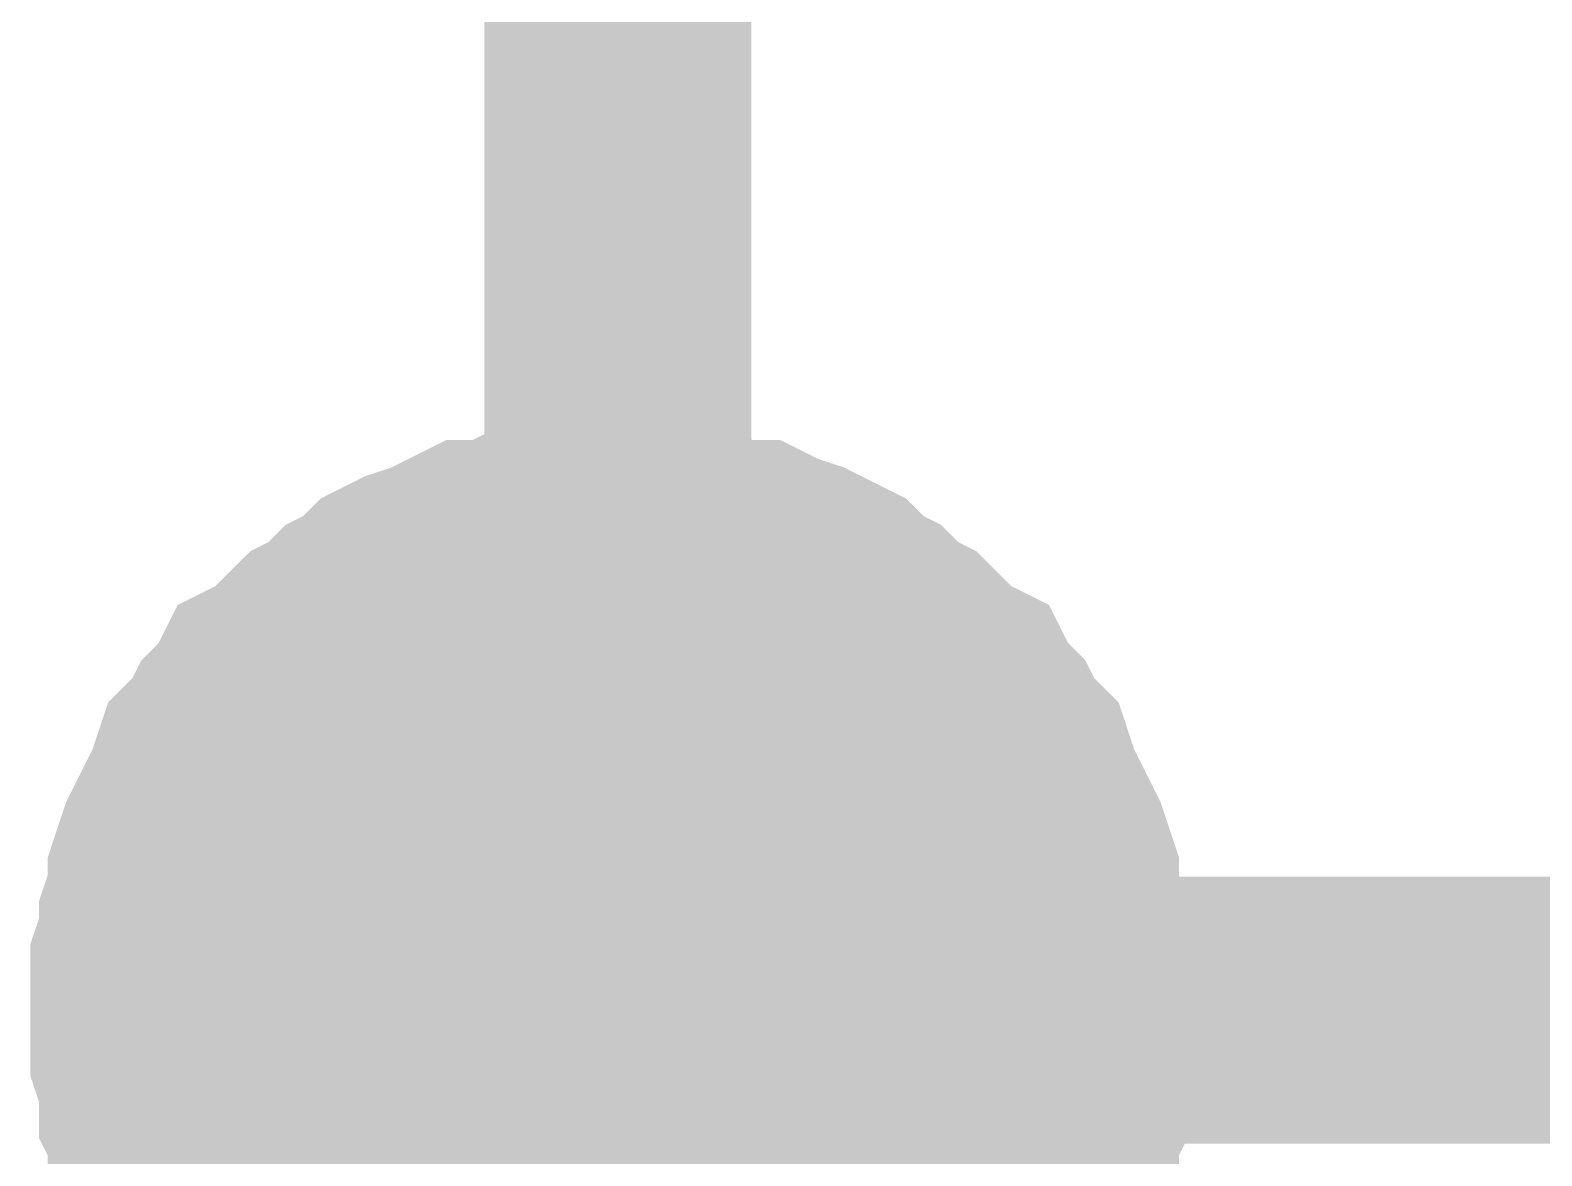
# Model space of a CAD drawing. Header units: inches. Extents: x 0 to 16.9, y 0 to 11.7.
# Drawn here: x 6.0772 to 6.144, y 9.3274 to 9.3771 of the extents above; entities that cross this region are included whole.
import ezdxf

# ---------------------------------------------------------------- set-up
doc = ezdxf.new("R2010")
doc.units = ezdxf.units.IN
doc.header["$MEASUREMENT"] = 0
doc.layers.add('Sheet', color=255, linetype='Continuous')

msp = doc.modelspace()

# ---------------------------------------------------------------- linework, layer by layer
at = {"layer": 'Sheet'}
for points in [[(6.103189, 9.527502, 0.0118, 0.0118, 0), (6.103189, 9.333803, 0.0118, 0.0118, 0)], [(7.047542, 9.527502, 0.0118, 0.0118, 0), (7.047542, 9.333803, 0.0118, 0.0118, 0), (6.614713, 9.333803, 0.0118, 0.0118, 0), (6.103189, 9.333803, 0.0118, 0.0118, 0), (6.103189, 8.976117, 0.0118, 0.0118, 0)], [(6.083129, 9.333803, 0.0118, 0.0118, 0), (6.083129, 9.334961, 0.0118, 0.0118, 0), (6.083129, 9.335733, 0.0118, 0.0118, 0), (6.083515, 9.33689, 0.0118, 0.0118, 0), (6.083515, 9.337662, 0.0118, 0.0118, 0), (6.083901, 9.338819, 0.0118, 0.0118, 0), (6.083901, 9.339591, 0.0118, 0.0118, 0), (6.084286, 9.340749, 0.0118, 0.0118, 0), (6.084672, 9.34152, 0.0118, 0.0118, 0), (6.085058, 9.342292, 0.0118, 0.0118, 0), (6.085444, 9.343064, 0.0118, 0.0118, 0), (6.085829, 9.344221, 0.0118, 0.0118, 0), (6.086601, 9.344993, 0.0118, 0.0118, 0), (6.086987, 9.345765, 0.0118, 0.0118, 0), (6.087758, 9.346536, 0.0118, 0.0118, 0), (6.088144, 9.347308, 0.0118, 0.0118, 0), (6.088916, 9.347694, 0.0118, 0.0118, 0), (6.089687, 9.348466, 0.0118, 0.0118, 0), (6.090459, 9.349237, 0.0118, 0.0118, 0), (6.09123, 9.349623, 0.0118, 0.0118, 0), (6.092002, 9.350395, 0.0118, 0.0118, 0), (6.092773, 9.350781, 0.0118, 0.0118, 0), (6.093545, 9.351553, 0.0118, 0.0118, 0), (6.094316, 9.351938, 0.0118, 0.0118, 0), (6.095474, 9.352324, 0.0118, 0.0118, 0), (6.096245, 9.35271, 0.0118, 0.0118, 0), (6.097017, 9.353096, 0.0118, 0.0118, 0), (6.098174, 9.353096, 0.0118, 0.0118, 0), (6.098945, 9.353482, 0.0118, 0.0118, 0), (6.100103, 9.353482, 0.0118, 0.0118, 0), (6.10126, 9.353868, 0.0118, 0.0118, 0), (6.102032, 9.353868, 0.0118, 0.0118, 0), (6.103189, 9.353868, 0.0118, 0.0118, 0)], [(6.083129, 9.333803, 0.0118, 0.0118, 0), (6.083129, 9.334961, 0.0118, 0.0118, 0), (6.083129, 9.335733, 0.0118, 0.0118, 0), (6.083515, 9.33689, 0.0118, 0.0118, 0), (6.083515, 9.337662, 0.0118, 0.0118, 0), (6.083901, 9.338819, 0.0118, 0.0118, 0), (6.083901, 9.339591, 0.0118, 0.0118, 0), (6.084286, 9.340749, 0.0118, 0.0118, 0), (6.084672, 9.34152, 0.0118, 0.0118, 0), (6.085058, 9.342292, 0.0118, 0.0118, 0), (6.085444, 9.343064, 0.0118, 0.0118, 0), (6.085829, 9.344221, 0.0118, 0.0118, 0), (6.086601, 9.344993, 0.0118, 0.0118, 0), (6.086987, 9.345765, 0.0118, 0.0118, 0), (6.087758, 9.346536, 0.0118, 0.0118, 0), (6.088144, 9.347308, 0.0118, 0.0118, 0), (6.088916, 9.347694, 0.0118, 0.0118, 0), (6.089687, 9.348466, 0.0118, 0.0118, 0), (6.090459, 9.349237, 0.0118, 0.0118, 0), (6.09123, 9.349623, 0.0118, 0.0118, 0), (6.092002, 9.350395, 0.0118, 0.0118, 0), (6.092773, 9.350781, 0.0118, 0.0118, 0), (6.093545, 9.351553, 0.0118, 0.0118, 0), (6.094316, 9.351938, 0.0118, 0.0118, 0), (6.095474, 9.352324, 0.0118, 0.0118, 0), (6.096245, 9.35271, 0.0118, 0.0118, 0), (6.097017, 9.353096, 0.0118, 0.0118, 0), (6.098174, 9.353096, 0.0118, 0.0118, 0), (6.098945, 9.353482, 0.0118, 0.0118, 0), (6.100103, 9.353482, 0.0118, 0.0118, 0), (6.10126, 9.353868, 0.0118, 0.0118, 0), (6.102032, 9.353868, 0.0118, 0.0118, 0), (6.103189, 9.353868, 0.0118, 0.0118, 0)], [(6.083129, 9.333803, 0.0118, 0.0118, 0), (6.083129, 9.334961, 0.0118, 0.0118, 0), (6.083129, 9.335733, 0.0118, 0.0118, 0), (6.083515, 9.33689, 0.0118, 0.0118, 0), (6.083515, 9.337662, 0.0118, 0.0118, 0), (6.083901, 9.338819, 0.0118, 0.0118, 0), (6.083901, 9.339591, 0.0118, 0.0118, 0), (6.084286, 9.340749, 0.0118, 0.0118, 0), (6.084672, 9.34152, 0.0118, 0.0118, 0), (6.085058, 9.342292, 0.0118, 0.0118, 0), (6.085444, 9.343064, 0.0118, 0.0118, 0), (6.085829, 9.344221, 0.0118, 0.0118, 0), (6.086601, 9.344993, 0.0118, 0.0118, 0), (6.086987, 9.345765, 0.0118, 0.0118, 0), (6.087758, 9.346536, 0.0118, 0.0118, 0), (6.088144, 9.347308, 0.0118, 0.0118, 0), (6.088916, 9.347694, 0.0118, 0.0118, 0), (6.089687, 9.348466, 0.0118, 0.0118, 0), (6.090459, 9.349237, 0.0118, 0.0118, 0), (6.09123, 9.349623, 0.0118, 0.0118, 0), (6.092002, 9.350395, 0.0118, 0.0118, 0), (6.092773, 9.350781, 0.0118, 0.0118, 0), (6.093545, 9.351553, 0.0118, 0.0118, 0), (6.094316, 9.351938, 0.0118, 0.0118, 0), (6.095474, 9.352324, 0.0118, 0.0118, 0), (6.096245, 9.35271, 0.0118, 0.0118, 0), (6.097017, 9.353096, 0.0118, 0.0118, 0), (6.098174, 9.353096, 0.0118, 0.0118, 0), (6.098945, 9.353482, 0.0118, 0.0118, 0), (6.100103, 9.353482, 0.0118, 0.0118, 0), (6.10126, 9.353868, 0.0118, 0.0118, 0), (6.102032, 9.353868, 0.0118, 0.0118, 0), (6.103189, 9.353868, 0.0118, 0.0118, 0)], [(6.083129, 9.333803, 0.0118, 0.0118, 0), (6.083129, 9.334961, 0.0118, 0.0118, 0), (6.083129, 9.335733, 0.0118, 0.0118, 0), (6.083515, 9.33689, 0.0118, 0.0118, 0), (6.083515, 9.337662, 0.0118, 0.0118, 0), (6.083901, 9.338819, 0.0118, 0.0118, 0), (6.083901, 9.339591, 0.0118, 0.0118, 0), (6.084286, 9.340749, 0.0118, 0.0118, 0), (6.084672, 9.34152, 0.0118, 0.0118, 0), (6.085058, 9.342292, 0.0118, 0.0118, 0), (6.085444, 9.343064, 0.0118, 0.0118, 0), (6.085829, 9.344221, 0.0118, 0.0118, 0), (6.086601, 9.344993, 0.0118, 0.0118, 0), (6.086987, 9.345765, 0.0118, 0.0118, 0), (6.087758, 9.346536, 0.0118, 0.0118, 0), (6.088144, 9.347308, 0.0118, 0.0118, 0), (6.088916, 9.347694, 0.0118, 0.0118, 0), (6.089687, 9.348466, 0.0118, 0.0118, 0), (6.090459, 9.349237, 0.0118, 0.0118, 0), (6.09123, 9.349623, 0.0118, 0.0118, 0), (6.092002, 9.350395, 0.0118, 0.0118, 0), (6.092773, 9.350781, 0.0118, 0.0118, 0), (6.093545, 9.351553, 0.0118, 0.0118, 0), (6.094316, 9.351938, 0.0118, 0.0118, 0), (6.095474, 9.352324, 0.0118, 0.0118, 0), (6.096245, 9.35271, 0.0118, 0.0118, 0), (6.097017, 9.353096, 0.0118, 0.0118, 0), (6.098174, 9.353096, 0.0118, 0.0118, 0), (6.098945, 9.353482, 0.0118, 0.0118, 0), (6.100103, 9.353482, 0.0118, 0.0118, 0), (6.10126, 9.353868, 0.0118, 0.0118, 0), (6.102032, 9.353868, 0.0118, 0.0118, 0), (6.103189, 9.353868, 0.0118, 0.0118, 0)], [(6.103189, 9.353868, 0.0118, 0.0118, 0), (6.103189, 9.353868, 0.0118, 0.0118, 0)], [(6.103189, 9.353868, 0.0118, 0.0118, 0), (6.104346, 9.353868, 0.0118, 0.0118, 0), (6.105118, 9.353868, 0.0118, 0.0118, 0), (6.106275, 9.353482, 0.0118, 0.0118, 0), (6.107047, 9.353482, 0.0118, 0.0118, 0), (6.108204, 9.353096, 0.0118, 0.0118, 0), (6.108975, 9.353096, 0.0118, 0.0118, 0), (6.109747, 9.35271, 0.0118, 0.0118, 0), (6.110904, 9.352324, 0.0118, 0.0118, 0), (6.111676, 9.351938, 0.0118, 0.0118, 0), (6.112447, 9.351553, 0.0118, 0.0118, 0), (6.113219, 9.350781, 0.0118, 0.0118, 0), (6.11399, 9.350395, 0.0118, 0.0118, 0), (6.114762, 9.349623, 0.0118, 0.0118, 0), (6.115533, 9.349237, 0.0118, 0.0118, 0), (6.116305, 9.348466, 0.0118, 0.0118, 0), (6.117076, 9.347694, 0.0118, 0.0118, 0), (6.117848, 9.347308, 0.0118, 0.0118, 0), (6.118234, 9.346536, 0.0118, 0.0118, 0), (6.119005, 9.345765, 0.0118, 0.0118, 0), (6.119391, 9.344993, 0.0118, 0.0118, 0), (6.120163, 9.344221, 0.0118, 0.0118, 0), (6.120548, 9.343064, 0.0118, 0.0118, 0), (6.120934, 9.342292, 0.0118, 0.0118, 0), (6.12132, 9.34152, 0.0118, 0.0118, 0), (6.121706, 9.340749, 0.0118, 0.0118, 0), (6.122091, 9.339591, 0.0118, 0.0118, 0), (6.122091, 9.338819, 0.0118, 0.0118, 0), (6.122477, 9.337662, 0.0118, 0.0118, 0), (6.122477, 9.33689, 0.0118, 0.0118, 0), (6.122863, 9.335733, 0.0118, 0.0118, 0), (6.122863, 9.334961, 0.0118, 0.0118, 0), (6.122863, 9.333803, 0.0118, 0.0118, 0)], [(6.103189, 9.353868, 0.0118, 0.0118, 0), (6.103189, 9.353868, 0.0118, 0.0118, 0)], [(6.103189, 9.353868, 0.0118, 0.0118, 0), (6.104346, 9.353868, 0.0118, 0.0118, 0), (6.105118, 9.353868, 0.0118, 0.0118, 0), (6.106275, 9.353482, 0.0118, 0.0118, 0), (6.107047, 9.353482, 0.0118, 0.0118, 0), (6.108204, 9.353096, 0.0118, 0.0118, 0), (6.108975, 9.353096, 0.0118, 0.0118, 0), (6.109747, 9.35271, 0.0118, 0.0118, 0), (6.110904, 9.352324, 0.0118, 0.0118, 0), (6.111676, 9.351938, 0.0118, 0.0118, 0), (6.112447, 9.351553, 0.0118, 0.0118, 0), (6.113219, 9.350781, 0.0118, 0.0118, 0), (6.11399, 9.350395, 0.0118, 0.0118, 0), (6.114762, 9.349623, 0.0118, 0.0118, 0), (6.115533, 9.349237, 0.0118, 0.0118, 0), (6.116305, 9.348466, 0.0118, 0.0118, 0), (6.117076, 9.347694, 0.0118, 0.0118, 0), (6.117848, 9.347308, 0.0118, 0.0118, 0), (6.118234, 9.346536, 0.0118, 0.0118, 0), (6.119005, 9.345765, 0.0118, 0.0118, 0), (6.119391, 9.344993, 0.0118, 0.0118, 0), (6.120163, 9.344221, 0.0118, 0.0118, 0), (6.120548, 9.343064, 0.0118, 0.0118, 0), (6.120934, 9.342292, 0.0118, 0.0118, 0), (6.12132, 9.34152, 0.0118, 0.0118, 0), (6.121706, 9.340749, 0.0118, 0.0118, 0), (6.122091, 9.339591, 0.0118, 0.0118, 0), (6.122091, 9.338819, 0.0118, 0.0118, 0), (6.122477, 9.337662, 0.0118, 0.0118, 0), (6.122477, 9.33689, 0.0118, 0.0118, 0), (6.122863, 9.335733, 0.0118, 0.0118, 0), (6.122863, 9.334961, 0.0118, 0.0118, 0), (6.122863, 9.333803, 0.0118, 0.0118, 0)], [(6.103189, 9.353868, 0.0118, 0.0118, 0), (6.103189, 9.353868, 0.0118, 0.0118, 0)], [(6.103189, 9.353868, 0.0118, 0.0118, 0), (6.104346, 9.353868, 0.0118, 0.0118, 0), (6.105118, 9.353868, 0.0118, 0.0118, 0), (6.106275, 9.353482, 0.0118, 0.0118, 0), (6.107047, 9.353482, 0.0118, 0.0118, 0), (6.108204, 9.353096, 0.0118, 0.0118, 0), (6.108975, 9.353096, 0.0118, 0.0118, 0), (6.109747, 9.35271, 0.0118, 0.0118, 0), (6.110904, 9.352324, 0.0118, 0.0118, 0), (6.111676, 9.351938, 0.0118, 0.0118, 0), (6.112447, 9.351553, 0.0118, 0.0118, 0), (6.113219, 9.350781, 0.0118, 0.0118, 0), (6.11399, 9.350395, 0.0118, 0.0118, 0), (6.114762, 9.349623, 0.0118, 0.0118, 0), (6.115533, 9.349237, 0.0118, 0.0118, 0), (6.116305, 9.348466, 0.0118, 0.0118, 0), (6.117076, 9.347694, 0.0118, 0.0118, 0), (6.117848, 9.347308, 0.0118, 0.0118, 0), (6.118234, 9.346536, 0.0118, 0.0118, 0), (6.119005, 9.345765, 0.0118, 0.0118, 0), (6.119391, 9.344993, 0.0118, 0.0118, 0), (6.120163, 9.344221, 0.0118, 0.0118, 0), (6.120548, 9.343064, 0.0118, 0.0118, 0), (6.120934, 9.342292, 0.0118, 0.0118, 0), (6.12132, 9.34152, 0.0118, 0.0118, 0), (6.121706, 9.340749, 0.0118, 0.0118, 0), (6.122091, 9.339591, 0.0118, 0.0118, 0), (6.122091, 9.338819, 0.0118, 0.0118, 0), (6.122477, 9.337662, 0.0118, 0.0118, 0), (6.122477, 9.33689, 0.0118, 0.0118, 0), (6.122863, 9.335733, 0.0118, 0.0118, 0), (6.122863, 9.334961, 0.0118, 0.0118, 0), (6.122863, 9.333803, 0.0118, 0.0118, 0)], [(6.103189, 9.353868, 0.0118, 0.0118, 0), (6.103189, 9.353868, 0.0118, 0.0118, 0)], [(6.103189, 9.353868, 0.0118, 0.0118, 0), (6.104346, 9.353868, 0.0118, 0.0118, 0), (6.105118, 9.353868, 0.0118, 0.0118, 0), (6.106275, 9.353482, 0.0118, 0.0118, 0), (6.107047, 9.353482, 0.0118, 0.0118, 0), (6.108204, 9.353096, 0.0118, 0.0118, 0), (6.108975, 9.353096, 0.0118, 0.0118, 0), (6.109747, 9.35271, 0.0118, 0.0118, 0), (6.110904, 9.352324, 0.0118, 0.0118, 0), (6.111676, 9.351938, 0.0118, 0.0118, 0), (6.112447, 9.351553, 0.0118, 0.0118, 0), (6.113219, 9.350781, 0.0118, 0.0118, 0), (6.11399, 9.350395, 0.0118, 0.0118, 0), (6.114762, 9.349623, 0.0118, 0.0118, 0), (6.115533, 9.349237, 0.0118, 0.0118, 0), (6.116305, 9.348466, 0.0118, 0.0118, 0), (6.117076, 9.347694, 0.0118, 0.0118, 0), (6.117848, 9.347308, 0.0118, 0.0118, 0), (6.118234, 9.346536, 0.0118, 0.0118, 0), (6.119005, 9.345765, 0.0118, 0.0118, 0), (6.119391, 9.344993, 0.0118, 0.0118, 0), (6.120163, 9.344221, 0.0118, 0.0118, 0), (6.120548, 9.343064, 0.0118, 0.0118, 0), (6.120934, 9.342292, 0.0118, 0.0118, 0), (6.12132, 9.34152, 0.0118, 0.0118, 0), (6.121706, 9.340749, 0.0118, 0.0118, 0), (6.122091, 9.339591, 0.0118, 0.0118, 0), (6.122091, 9.338819, 0.0118, 0.0118, 0), (6.122477, 9.337662, 0.0118, 0.0118, 0), (6.122477, 9.33689, 0.0118, 0.0118, 0), (6.122863, 9.335733, 0.0118, 0.0118, 0), (6.122863, 9.334961, 0.0118, 0.0118, 0), (6.122863, 9.333803, 0.0118, 0.0118, 0)], [(6.083129, 9.333803, 0.0039, 0.0039, 0), (6.083129, 9.334961, 0.0039, 0.0039, 0), (6.083129, 9.335733, 0.0039, 0.0039, 0), (6.083515, 9.33689, 0.0039, 0.0039, 0), (6.083515, 9.337662, 0.0039, 0.0039, 0), (6.083901, 9.338819, 0.0039, 0.0039, 0), (6.083901, 9.339591, 0.0039, 0.0039, 0), (6.084286, 9.340749, 0.0039, 0.0039, 0), (6.084672, 9.34152, 0.0039, 0.0039, 0), (6.085058, 9.342292, 0.0039, 0.0039, 0), (6.085444, 9.343064, 0.0039, 0.0039, 0), (6.085829, 9.344221, 0.0039, 0.0039, 0), (6.086601, 9.344993, 0.0039, 0.0039, 0), (6.086987, 9.345765, 0.0039, 0.0039, 0), (6.087758, 9.346536, 0.0039, 0.0039, 0), (6.088144, 9.347308, 0.0039, 0.0039, 0), (6.088916, 9.347694, 0.0039, 0.0039, 0), (6.089687, 9.348466, 0.0039, 0.0039, 0), (6.090459, 9.349237, 0.0039, 0.0039, 0), (6.09123, 9.349623, 0.0039, 0.0039, 0), (6.092002, 9.350395, 0.0039, 0.0039, 0), (6.092773, 9.350781, 0.0039, 0.0039, 0), (6.093545, 9.351553, 0.0039, 0.0039, 0), (6.094316, 9.351938, 0.0039, 0.0039, 0), (6.095474, 9.352324, 0.0039, 0.0039, 0), (6.096245, 9.35271, 0.0039, 0.0039, 0), (6.097017, 9.353096, 0.0039, 0.0039, 0), (6.098174, 9.353096, 0.0039, 0.0039, 0), (6.098945, 9.353482, 0.0039, 0.0039, 0), (6.100103, 9.353482, 0.0039, 0.0039, 0), (6.10126, 9.353868, 0.0039, 0.0039, 0), (6.102032, 9.353868, 0.0039, 0.0039, 0), (6.103189, 9.353868, 0.0039, 0.0039, 0)], [(6.083129, 9.333803, 0.0039, 0.0039, 0), (6.083129, 9.334961, 0.0039, 0.0039, 0), (6.083129, 9.335733, 0.0039, 0.0039, 0), (6.083515, 9.33689, 0.0039, 0.0039, 0), (6.083515, 9.337662, 0.0039, 0.0039, 0), (6.083901, 9.338819, 0.0039, 0.0039, 0), (6.083901, 9.339591, 0.0039, 0.0039, 0), (6.084286, 9.340749, 0.0039, 0.0039, 0), (6.084672, 9.34152, 0.0039, 0.0039, 0), (6.085058, 9.342292, 0.0039, 0.0039, 0), (6.085444, 9.343064, 0.0039, 0.0039, 0), (6.085829, 9.344221, 0.0039, 0.0039, 0), (6.086601, 9.344993, 0.0039, 0.0039, 0), (6.086987, 9.345765, 0.0039, 0.0039, 0), (6.087758, 9.346536, 0.0039, 0.0039, 0), (6.088144, 9.347308, 0.0039, 0.0039, 0), (6.088916, 9.347694, 0.0039, 0.0039, 0), (6.089687, 9.348466, 0.0039, 0.0039, 0), (6.090459, 9.349237, 0.0039, 0.0039, 0), (6.09123, 9.349623, 0.0039, 0.0039, 0), (6.092002, 9.350395, 0.0039, 0.0039, 0), (6.092773, 9.350781, 0.0039, 0.0039, 0), (6.093545, 9.351553, 0.0039, 0.0039, 0), (6.094316, 9.351938, 0.0039, 0.0039, 0), (6.095474, 9.352324, 0.0039, 0.0039, 0), (6.096245, 9.35271, 0.0039, 0.0039, 0), (6.097017, 9.353096, 0.0039, 0.0039, 0), (6.098174, 9.353096, 0.0039, 0.0039, 0), (6.098945, 9.353482, 0.0039, 0.0039, 0), (6.100103, 9.353482, 0.0039, 0.0039, 0), (6.10126, 9.353868, 0.0039, 0.0039, 0), (6.102032, 9.353868, 0.0039, 0.0039, 0), (6.103189, 9.353868, 0.0039, 0.0039, 0)], [(6.083129, 9.333803, 0.0039, 0.0039, 0), (6.083129, 9.334961, 0.0039, 0.0039, 0), (6.083129, 9.335733, 0.0039, 0.0039, 0), (6.083515, 9.33689, 0.0039, 0.0039, 0), (6.083515, 9.337662, 0.0039, 0.0039, 0), (6.083901, 9.338819, 0.0039, 0.0039, 0), (6.083901, 9.339591, 0.0039, 0.0039, 0), (6.084286, 9.340749, 0.0039, 0.0039, 0), (6.084672, 9.34152, 0.0039, 0.0039, 0), (6.085058, 9.342292, 0.0039, 0.0039, 0), (6.085444, 9.343064, 0.0039, 0.0039, 0), (6.085829, 9.344221, 0.0039, 0.0039, 0), (6.086601, 9.344993, 0.0039, 0.0039, 0), (6.086987, 9.345765, 0.0039, 0.0039, 0), (6.087758, 9.346536, 0.0039, 0.0039, 0), (6.088144, 9.347308, 0.0039, 0.0039, 0), (6.088916, 9.347694, 0.0039, 0.0039, 0), (6.089687, 9.348466, 0.0039, 0.0039, 0), (6.090459, 9.349237, 0.0039, 0.0039, 0), (6.09123, 9.349623, 0.0039, 0.0039, 0), (6.092002, 9.350395, 0.0039, 0.0039, 0), (6.092773, 9.350781, 0.0039, 0.0039, 0), (6.093545, 9.351553, 0.0039, 0.0039, 0), (6.094316, 9.351938, 0.0039, 0.0039, 0), (6.095474, 9.352324, 0.0039, 0.0039, 0), (6.096245, 9.35271, 0.0039, 0.0039, 0), (6.097017, 9.353096, 0.0039, 0.0039, 0), (6.098174, 9.353096, 0.0039, 0.0039, 0), (6.098945, 9.353482, 0.0039, 0.0039, 0), (6.100103, 9.353482, 0.0039, 0.0039, 0), (6.10126, 9.353868, 0.0039, 0.0039, 0), (6.102032, 9.353868, 0.0039, 0.0039, 0), (6.103189, 9.353868, 0.0039, 0.0039, 0)], [(6.083129, 9.333803, 0.0039, 0.0039, 0), (6.083129, 9.334961, 0.0039, 0.0039, 0), (6.083129, 9.335733, 0.0039, 0.0039, 0), (6.083515, 9.33689, 0.0039, 0.0039, 0), (6.083515, 9.337662, 0.0039, 0.0039, 0), (6.083901, 9.338819, 0.0039, 0.0039, 0), (6.083901, 9.339591, 0.0039, 0.0039, 0), (6.084286, 9.340749, 0.0039, 0.0039, 0), (6.084672, 9.34152, 0.0039, 0.0039, 0), (6.085058, 9.342292, 0.0039, 0.0039, 0), (6.085444, 9.343064, 0.0039, 0.0039, 0), (6.085829, 9.344221, 0.0039, 0.0039, 0), (6.086601, 9.344993, 0.0039, 0.0039, 0), (6.086987, 9.345765, 0.0039, 0.0039, 0), (6.087758, 9.346536, 0.0039, 0.0039, 0), (6.088144, 9.347308, 0.0039, 0.0039, 0), (6.088916, 9.347694, 0.0039, 0.0039, 0), (6.089687, 9.348466, 0.0039, 0.0039, 0), (6.090459, 9.349237, 0.0039, 0.0039, 0), (6.09123, 9.349623, 0.0039, 0.0039, 0), (6.092002, 9.350395, 0.0039, 0.0039, 0), (6.092773, 9.350781, 0.0039, 0.0039, 0), (6.093545, 9.351553, 0.0039, 0.0039, 0), (6.094316, 9.351938, 0.0039, 0.0039, 0), (6.095474, 9.352324, 0.0039, 0.0039, 0), (6.096245, 9.35271, 0.0039, 0.0039, 0), (6.097017, 9.353096, 0.0039, 0.0039, 0), (6.098174, 9.353096, 0.0039, 0.0039, 0), (6.098945, 9.353482, 0.0039, 0.0039, 0), (6.100103, 9.353482, 0.0039, 0.0039, 0), (6.10126, 9.353868, 0.0039, 0.0039, 0), (6.102032, 9.353868, 0.0039, 0.0039, 0), (6.103189, 9.353868, 0.0039, 0.0039, 0)], [(6.103189, 9.353868, 0.0039, 0.0039, 0), (6.103189, 9.353868, 0.0039, 0.0039, 0)], [(6.103189, 9.353868, 0.0039, 0.0039, 0), (6.104346, 9.353868, 0.0039, 0.0039, 0), (6.105118, 9.353868, 0.0039, 0.0039, 0), (6.106275, 9.353482, 0.0039, 0.0039, 0), (6.107047, 9.353482, 0.0039, 0.0039, 0), (6.108204, 9.353096, 0.0039, 0.0039, 0), (6.108975, 9.353096, 0.0039, 0.0039, 0), (6.109747, 9.35271, 0.0039, 0.0039, 0), (6.110904, 9.352324, 0.0039, 0.0039, 0), (6.111676, 9.351938, 0.0039, 0.0039, 0), (6.112447, 9.351553, 0.0039, 0.0039, 0), (6.113219, 9.350781, 0.0039, 0.0039, 0), (6.11399, 9.350395, 0.0039, 0.0039, 0), (6.114762, 9.349623, 0.0039, 0.0039, 0), (6.115533, 9.349237, 0.0039, 0.0039, 0), (6.116305, 9.348466, 0.0039, 0.0039, 0), (6.117076, 9.347694, 0.0039, 0.0039, 0), (6.117848, 9.347308, 0.0039, 0.0039, 0), (6.118234, 9.346536, 0.0039, 0.0039, 0), (6.119005, 9.345765, 0.0039, 0.0039, 0), (6.119391, 9.344993, 0.0039, 0.0039, 0), (6.120163, 9.344221, 0.0039, 0.0039, 0), (6.120548, 9.343064, 0.0039, 0.0039, 0), (6.120934, 9.342292, 0.0039, 0.0039, 0), (6.12132, 9.34152, 0.0039, 0.0039, 0), (6.121706, 9.340749, 0.0039, 0.0039, 0), (6.122091, 9.339591, 0.0039, 0.0039, 0), (6.122091, 9.338819, 0.0039, 0.0039, 0), (6.122477, 9.337662, 0.0039, 0.0039, 0), (6.122477, 9.33689, 0.0039, 0.0039, 0), (6.122863, 9.335733, 0.0039, 0.0039, 0), (6.122863, 9.334961, 0.0039, 0.0039, 0), (6.122863, 9.333803, 0.0039, 0.0039, 0)], [(6.103189, 9.353868, 0.0039, 0.0039, 0), (6.103189, 9.353868, 0.0039, 0.0039, 0)], [(6.103189, 9.353868, 0.0039, 0.0039, 0), (6.104346, 9.353868, 0.0039, 0.0039, 0), (6.105118, 9.353868, 0.0039, 0.0039, 0), (6.106275, 9.353482, 0.0039, 0.0039, 0), (6.107047, 9.353482, 0.0039, 0.0039, 0), (6.108204, 9.353096, 0.0039, 0.0039, 0), (6.108975, 9.353096, 0.0039, 0.0039, 0), (6.109747, 9.35271, 0.0039, 0.0039, 0), (6.110904, 9.352324, 0.0039, 0.0039, 0), (6.111676, 9.351938, 0.0039, 0.0039, 0), (6.112447, 9.351553, 0.0039, 0.0039, 0), (6.113219, 9.350781, 0.0039, 0.0039, 0), (6.11399, 9.350395, 0.0039, 0.0039, 0), (6.114762, 9.349623, 0.0039, 0.0039, 0), (6.115533, 9.349237, 0.0039, 0.0039, 0), (6.116305, 9.348466, 0.0039, 0.0039, 0), (6.117076, 9.347694, 0.0039, 0.0039, 0), (6.117848, 9.347308, 0.0039, 0.0039, 0), (6.118234, 9.346536, 0.0039, 0.0039, 0), (6.119005, 9.345765, 0.0039, 0.0039, 0), (6.119391, 9.344993, 0.0039, 0.0039, 0), (6.120163, 9.344221, 0.0039, 0.0039, 0), (6.120548, 9.343064, 0.0039, 0.0039, 0), (6.120934, 9.342292, 0.0039, 0.0039, 0), (6.12132, 9.34152, 0.0039, 0.0039, 0), (6.121706, 9.340749, 0.0039, 0.0039, 0), (6.122091, 9.339591, 0.0039, 0.0039, 0), (6.122091, 9.338819, 0.0039, 0.0039, 0), (6.122477, 9.337662, 0.0039, 0.0039, 0), (6.122477, 9.33689, 0.0039, 0.0039, 0), (6.122863, 9.335733, 0.0039, 0.0039, 0), (6.122863, 9.334961, 0.0039, 0.0039, 0), (6.122863, 9.333803, 0.0039, 0.0039, 0)], [(6.103189, 9.353868, 0.0039, 0.0039, 0), (6.103189, 9.353868, 0.0039, 0.0039, 0)], [(6.103189, 9.353868, 0.0039, 0.0039, 0), (6.104346, 9.353868, 0.0039, 0.0039, 0), (6.105118, 9.353868, 0.0039, 0.0039, 0), (6.106275, 9.353482, 0.0039, 0.0039, 0), (6.107047, 9.353482, 0.0039, 0.0039, 0), (6.108204, 9.353096, 0.0039, 0.0039, 0), (6.108975, 9.353096, 0.0039, 0.0039, 0), (6.109747, 9.35271, 0.0039, 0.0039, 0), (6.110904, 9.352324, 0.0039, 0.0039, 0), (6.111676, 9.351938, 0.0039, 0.0039, 0), (6.112447, 9.351553, 0.0039, 0.0039, 0), (6.113219, 9.350781, 0.0039, 0.0039, 0), (6.11399, 9.350395, 0.0039, 0.0039, 0), (6.114762, 9.349623, 0.0039, 0.0039, 0), (6.115533, 9.349237, 0.0039, 0.0039, 0), (6.116305, 9.348466, 0.0039, 0.0039, 0), (6.117076, 9.347694, 0.0039, 0.0039, 0), (6.117848, 9.347308, 0.0039, 0.0039, 0), (6.118234, 9.346536, 0.0039, 0.0039, 0), (6.119005, 9.345765, 0.0039, 0.0039, 0), (6.119391, 9.344993, 0.0039, 0.0039, 0), (6.120163, 9.344221, 0.0039, 0.0039, 0), (6.120548, 9.343064, 0.0039, 0.0039, 0), (6.120934, 9.342292, 0.0039, 0.0039, 0), (6.12132, 9.34152, 0.0039, 0.0039, 0), (6.121706, 9.340749, 0.0039, 0.0039, 0), (6.122091, 9.339591, 0.0039, 0.0039, 0), (6.122091, 9.338819, 0.0039, 0.0039, 0), (6.122477, 9.337662, 0.0039, 0.0039, 0), (6.122477, 9.33689, 0.0039, 0.0039, 0), (6.122863, 9.335733, 0.0039, 0.0039, 0), (6.122863, 9.334961, 0.0039, 0.0039, 0), (6.122863, 9.333803, 0.0039, 0.0039, 0)], [(6.103189, 9.353868, 0.0039, 0.0039, 0), (6.103189, 9.353868, 0.0039, 0.0039, 0)], [(6.103189, 9.353868, 0.0039, 0.0039, 0), (6.104346, 9.353868, 0.0039, 0.0039, 0), (6.105118, 9.353868, 0.0039, 0.0039, 0), (6.106275, 9.353482, 0.0039, 0.0039, 0), (6.107047, 9.353482, 0.0039, 0.0039, 0), (6.108204, 9.353096, 0.0039, 0.0039, 0), (6.108975, 9.353096, 0.0039, 0.0039, 0), (6.109747, 9.35271, 0.0039, 0.0039, 0), (6.110904, 9.352324, 0.0039, 0.0039, 0), (6.111676, 9.351938, 0.0039, 0.0039, 0), (6.112447, 9.351553, 0.0039, 0.0039, 0), (6.113219, 9.350781, 0.0039, 0.0039, 0), (6.11399, 9.350395, 0.0039, 0.0039, 0), (6.114762, 9.349623, 0.0039, 0.0039, 0), (6.115533, 9.349237, 0.0039, 0.0039, 0), (6.116305, 9.348466, 0.0039, 0.0039, 0), (6.117076, 9.347694, 0.0039, 0.0039, 0), (6.117848, 9.347308, 0.0039, 0.0039, 0), (6.118234, 9.346536, 0.0039, 0.0039, 0), (6.119005, 9.345765, 0.0039, 0.0039, 0), (6.119391, 9.344993, 0.0039, 0.0039, 0), (6.120163, 9.344221, 0.0039, 0.0039, 0), (6.120548, 9.343064, 0.0039, 0.0039, 0), (6.120934, 9.342292, 0.0039, 0.0039, 0), (6.12132, 9.34152, 0.0039, 0.0039, 0), (6.121706, 9.340749, 0.0039, 0.0039, 0), (6.122091, 9.339591, 0.0039, 0.0039, 0), (6.122091, 9.338819, 0.0039, 0.0039, 0), (6.122477, 9.337662, 0.0039, 0.0039, 0), (6.122477, 9.33689, 0.0039, 0.0039, 0), (6.122863, 9.335733, 0.0039, 0.0039, 0), (6.122863, 9.334961, 0.0039, 0.0039, 0), (6.122863, 9.333803, 0.0039, 0.0039, 0)], [(6.087758, 9.32107, 0.0118, 0.0118, 0), (6.086987, 9.321842, 0.0118, 0.0118, 0), (6.086601, 9.322614, 0.0118, 0.0118, 0), (6.085829, 9.323385, 0.0118, 0.0118, 0), (6.085444, 9.324157, 0.0118, 0.0118, 0), (6.085058, 9.324929, 0.0118, 0.0118, 0), (6.084672, 9.326086, 0.0118, 0.0118, 0), (6.084286, 9.326858, 0.0118, 0.0118, 0), (6.083901, 9.32763, 0.0118, 0.0118, 0), (6.083901, 9.328787, 0.0118, 0.0118, 0), (6.083515, 9.329559, 0.0118, 0.0118, 0), (6.083515, 9.330716, 0.0118, 0.0118, 0), (6.083129, 9.331874, 0.0118, 0.0118, 0), (6.083129, 9.332646, 0.0118, 0.0118, 0), (6.083129, 9.333803, 0.0118, 0.0118, 0)], [(6.083129, 9.333803, 0.0118, 0.0118, 0), (6.083129, 9.333803, 0.0118, 0.0118, 0)], [(6.087758, 9.32107, 0.0118, 0.0118, 0), (6.086987, 9.321842, 0.0118, 0.0118, 0), (6.086601, 9.322614, 0.0118, 0.0118, 0), (6.085829, 9.323385, 0.0118, 0.0118, 0), (6.085444, 9.324157, 0.0118, 0.0118, 0), (6.085058, 9.324929, 0.0118, 0.0118, 0), (6.084672, 9.326086, 0.0118, 0.0118, 0), (6.084286, 9.326858, 0.0118, 0.0118, 0), (6.083901, 9.32763, 0.0118, 0.0118, 0), (6.083901, 9.328787, 0.0118, 0.0118, 0), (6.083515, 9.329559, 0.0118, 0.0118, 0), (6.083515, 9.330716, 0.0118, 0.0118, 0), (6.083129, 9.331874, 0.0118, 0.0118, 0), (6.083129, 9.332646, 0.0118, 0.0118, 0), (6.083129, 9.333803, 0.0118, 0.0118, 0)], [(6.083129, 9.333803, 0.0118, 0.0118, 0), (6.083129, 9.333803, 0.0118, 0.0118, 0)], [(6.087758, 9.32107, 0.0118, 0.0118, 0), (6.086987, 9.321842, 0.0118, 0.0118, 0), (6.086601, 9.322614, 0.0118, 0.0118, 0), (6.085829, 9.323385, 0.0118, 0.0118, 0), (6.085444, 9.324157, 0.0118, 0.0118, 0), (6.085058, 9.324929, 0.0118, 0.0118, 0), (6.084672, 9.326086, 0.0118, 0.0118, 0), (6.084286, 9.326858, 0.0118, 0.0118, 0), (6.083901, 9.32763, 0.0118, 0.0118, 0), (6.083901, 9.328787, 0.0118, 0.0118, 0), (6.083515, 9.329559, 0.0118, 0.0118, 0), (6.083515, 9.330716, 0.0118, 0.0118, 0), (6.083129, 9.331874, 0.0118, 0.0118, 0), (6.083129, 9.332646, 0.0118, 0.0118, 0), (6.083129, 9.333803, 0.0118, 0.0118, 0)], [(6.083129, 9.333803, 0.0118, 0.0118, 0), (6.083129, 9.333803, 0.0118, 0.0118, 0)], [(6.087758, 9.32107, 0.0118, 0.0118, 0), (6.086987, 9.321842, 0.0118, 0.0118, 0), (6.086601, 9.322614, 0.0118, 0.0118, 0), (6.085829, 9.323385, 0.0118, 0.0118, 0), (6.085444, 9.324157, 0.0118, 0.0118, 0), (6.085058, 9.324929, 0.0118, 0.0118, 0), (6.084672, 9.326086, 0.0118, 0.0118, 0), (6.084286, 9.326858, 0.0118, 0.0118, 0), (6.083901, 9.32763, 0.0118, 0.0118, 0), (6.083901, 9.328787, 0.0118, 0.0118, 0), (6.083515, 9.329559, 0.0118, 0.0118, 0), (6.083515, 9.330716, 0.0118, 0.0118, 0), (6.083129, 9.331874, 0.0118, 0.0118, 0), (6.083129, 9.332646, 0.0118, 0.0118, 0), (6.083129, 9.333803, 0.0118, 0.0118, 0)], [(6.083129, 9.333803, 0.0118, 0.0118, 0), (6.083129, 9.333803, 0.0118, 0.0118, 0)], [(6.122863, 9.333803, 0.0118, 0.0118, 0), (6.122863, 9.332646, 0.0118, 0.0118, 0), (6.122863, 9.331874, 0.0118, 0.0118, 0), (6.122477, 9.330716, 0.0118, 0.0118, 0), (6.122477, 9.329559, 0.0118, 0.0118, 0), (6.122091, 9.328787, 0.0118, 0.0118, 0), (6.122091, 9.32763, 0.0118, 0.0118, 0), (6.121706, 9.326858, 0.0118, 0.0118, 0), (6.12132, 9.326086, 0.0118, 0.0118, 0), (6.120934, 9.324929, 0.0118, 0.0118, 0), (6.120548, 9.324157, 0.0118, 0.0118, 0), (6.120163, 9.323385, 0.0118, 0.0118, 0), (6.119391, 9.322614, 0.0118, 0.0118, 0), (6.119005, 9.321842, 0.0118, 0.0118, 0), (6.118234, 9.32107, 0.0118, 0.0118, 0)], [(6.122863, 9.333803, 0.0118, 0.0118, 0), (6.122863, 9.332646, 0.0118, 0.0118, 0), (6.122863, 9.331874, 0.0118, 0.0118, 0), (6.122477, 9.330716, 0.0118, 0.0118, 0), (6.122477, 9.329559, 0.0118, 0.0118, 0), (6.122091, 9.328787, 0.0118, 0.0118, 0), (6.122091, 9.32763, 0.0118, 0.0118, 0), (6.121706, 9.326858, 0.0118, 0.0118, 0), (6.12132, 9.326086, 0.0118, 0.0118, 0), (6.120934, 9.324929, 0.0118, 0.0118, 0), (6.120548, 9.324157, 0.0118, 0.0118, 0), (6.120163, 9.323385, 0.0118, 0.0118, 0), (6.119391, 9.322614, 0.0118, 0.0118, 0), (6.119005, 9.321842, 0.0118, 0.0118, 0), (6.118234, 9.32107, 0.0118, 0.0118, 0)], [(6.122863, 9.333803, 0.0118, 0.0118, 0), (6.122863, 9.332646, 0.0118, 0.0118, 0), (6.122863, 9.331874, 0.0118, 0.0118, 0), (6.122477, 9.330716, 0.0118, 0.0118, 0), (6.122477, 9.329559, 0.0118, 0.0118, 0), (6.122091, 9.328787, 0.0118, 0.0118, 0), (6.122091, 9.32763, 0.0118, 0.0118, 0), (6.121706, 9.326858, 0.0118, 0.0118, 0), (6.12132, 9.326086, 0.0118, 0.0118, 0), (6.120934, 9.324929, 0.0118, 0.0118, 0), (6.120548, 9.324157, 0.0118, 0.0118, 0), (6.120163, 9.323385, 0.0118, 0.0118, 0), (6.119391, 9.322614, 0.0118, 0.0118, 0), (6.119005, 9.321842, 0.0118, 0.0118, 0), (6.118234, 9.32107, 0.0118, 0.0118, 0)], [(6.122863, 9.333803, 0.0118, 0.0118, 0), (6.122863, 9.332646, 0.0118, 0.0118, 0), (6.122863, 9.331874, 0.0118, 0.0118, 0), (6.122477, 9.330716, 0.0118, 0.0118, 0), (6.122477, 9.329559, 0.0118, 0.0118, 0), (6.122091, 9.328787, 0.0118, 0.0118, 0), (6.122091, 9.32763, 0.0118, 0.0118, 0), (6.121706, 9.326858, 0.0118, 0.0118, 0), (6.12132, 9.326086, 0.0118, 0.0118, 0), (6.120934, 9.324929, 0.0118, 0.0118, 0), (6.120548, 9.324157, 0.0118, 0.0118, 0), (6.120163, 9.323385, 0.0118, 0.0118, 0), (6.119391, 9.322614, 0.0118, 0.0118, 0), (6.119005, 9.321842, 0.0118, 0.0118, 0), (6.118234, 9.32107, 0.0118, 0.0118, 0)], [(6.122863, 9.333803, 0.0118, 0.0118, 0), (6.122863, 9.333803, 0.0118, 0.0118, 0), (6.122863, 9.333803, 0.0118, 0.0118, 0), (6.122863, 9.333803, 0.0118, 0.0118, 0), (6.122863, 9.333803, 0.0118, 0.0118, 0), (6.122863, 9.333803, 0.0118, 0.0118, 0), (6.122863, 9.333803, 0.0118, 0.0118, 0), (6.122863, 9.333803, 0.0118, 0.0118, 0), (6.122863, 9.333803, 0.0118, 0.0118, 0), (6.122863, 9.333803, 0.0118, 0.0118, 0), (6.122863, 9.333803, 0.0118, 0.0118, 0), (6.122863, 9.333803, 0.0118, 0.0118, 0), (6.122863, 9.333803, 0.0118, 0.0118, 0), (6.122863, 9.333803, 0.0118, 0.0118, 0), (6.122863, 9.333803, 0.0118, 0.0118, 0), (6.122863, 9.333803, 0.0118, 0.0118, 0), (6.122863, 9.333803, 0.0118, 0.0118, 0), (6.122863, 9.333803, 0.0118, 0.0118, 0), (6.122863, 9.333803, 0.0118, 0.0118, 0), (6.122863, 9.333803, 0.0118, 0.0118, 0), (6.122863, 9.333803, 0.0118, 0.0118, 0), (6.122863, 9.333803, 0.0118, 0.0118, 0), (6.122863, 9.333803, 0.0118, 0.0118, 0), (6.122863, 9.333803, 0.0118, 0.0118, 0), (6.122863, 9.333803, 0.0118, 0.0118, 0), (6.122863, 9.333803, 0.0118, 0.0118, 0), (6.122863, 9.333803, 0.0118, 0.0118, 0), (6.122863, 9.333803, 0.0118, 0.0118, 0), (6.122863, 9.333803, 0.0118, 0.0118, 0), (6.122863, 9.333803, 0.0118, 0.0118, 0), (6.122863, 9.333803, 0.0118, 0.0118, 0), (6.122863, 9.333803, 0.0118, 0.0118, 0), (6.122863, 9.333803, 0.0118, 0.0118, 0)], [(6.122863, 9.333803, 0.0118, 0.0118, 0), (6.122863, 9.333803, 0.0118, 0.0118, 0)], [(6.122863, 9.333803, 0.0118, 0.0118, 0), (6.122863, 9.333803, 0.0118, 0.0118, 0), (6.122863, 9.333803, 0.0118, 0.0118, 0), (6.122863, 9.333803, 0.0118, 0.0118, 0), (6.122863, 9.333803, 0.0118, 0.0118, 0), (6.122863, 9.333803, 0.0118, 0.0118, 0), (6.122863, 9.333803, 0.0118, 0.0118, 0), (6.122863, 9.333803, 0.0118, 0.0118, 0), (6.122863, 9.333803, 0.0118, 0.0118, 0), (6.122863, 9.333803, 0.0118, 0.0118, 0), (6.122863, 9.333803, 0.0118, 0.0118, 0), (6.122863, 9.333803, 0.0118, 0.0118, 0), (6.122863, 9.333803, 0.0118, 0.0118, 0), (6.122863, 9.333803, 0.0118, 0.0118, 0), (6.122863, 9.333803, 0.0118, 0.0118, 0), (6.122863, 9.333803, 0.0118, 0.0118, 0), (6.122863, 9.333803, 0.0118, 0.0118, 0), (6.122863, 9.333803, 0.0118, 0.0118, 0), (6.122863, 9.333803, 0.0118, 0.0118, 0), (6.122863, 9.333803, 0.0118, 0.0118, 0), (6.122863, 9.333803, 0.0118, 0.0118, 0), (6.122863, 9.333803, 0.0118, 0.0118, 0), (6.122863, 9.333803, 0.0118, 0.0118, 0), (6.122863, 9.333803, 0.0118, 0.0118, 0), (6.122863, 9.333803, 0.0118, 0.0118, 0), (6.122863, 9.333803, 0.0118, 0.0118, 0), (6.122863, 9.333803, 0.0118, 0.0118, 0), (6.122863, 9.333803, 0.0118, 0.0118, 0), (6.122863, 9.333803, 0.0118, 0.0118, 0), (6.122863, 9.333803, 0.0118, 0.0118, 0), (6.122863, 9.333803, 0.0118, 0.0118, 0), (6.122863, 9.333803, 0.0118, 0.0118, 0), (6.122863, 9.333803, 0.0118, 0.0118, 0)], [(6.122863, 9.333803, 0.0118, 0.0118, 0), (6.122863, 9.333803, 0.0118, 0.0118, 0)], [(6.122863, 9.333803, 0.0118, 0.0118, 0), (6.122863, 9.333803, 0.0118, 0.0118, 0), (6.122863, 9.333803, 0.0118, 0.0118, 0), (6.122863, 9.333803, 0.0118, 0.0118, 0), (6.122863, 9.333803, 0.0118, 0.0118, 0), (6.122863, 9.333803, 0.0118, 0.0118, 0), (6.122863, 9.333803, 0.0118, 0.0118, 0), (6.122863, 9.333803, 0.0118, 0.0118, 0), (6.122863, 9.333803, 0.0118, 0.0118, 0), (6.122863, 9.333803, 0.0118, 0.0118, 0), (6.122863, 9.333803, 0.0118, 0.0118, 0), (6.122863, 9.333803, 0.0118, 0.0118, 0), (6.122863, 9.333803, 0.0118, 0.0118, 0), (6.122863, 9.333803, 0.0118, 0.0118, 0), (6.122863, 9.333803, 0.0118, 0.0118, 0), (6.122863, 9.333803, 0.0118, 0.0118, 0), (6.122863, 9.333803, 0.0118, 0.0118, 0), (6.122863, 9.333803, 0.0118, 0.0118, 0), (6.122863, 9.333803, 0.0118, 0.0118, 0), (6.122863, 9.333803, 0.0118, 0.0118, 0), (6.122863, 9.333803, 0.0118, 0.0118, 0), (6.122863, 9.333803, 0.0118, 0.0118, 0), (6.122863, 9.333803, 0.0118, 0.0118, 0), (6.122863, 9.333803, 0.0118, 0.0118, 0), (6.122863, 9.333803, 0.0118, 0.0118, 0), (6.122863, 9.333803, 0.0118, 0.0118, 0), (6.122863, 9.333803, 0.0118, 0.0118, 0), (6.122863, 9.333803, 0.0118, 0.0118, 0), (6.122863, 9.333803, 0.0118, 0.0118, 0), (6.122863, 9.333803, 0.0118, 0.0118, 0), (6.122863, 9.333803, 0.0118, 0.0118, 0), (6.122863, 9.333803, 0.0118, 0.0118, 0), (6.122863, 9.333803, 0.0118, 0.0118, 0)], [(6.122863, 9.333803, 0.0118, 0.0118, 0), (6.122863, 9.333803, 0.0118, 0.0118, 0)], [(6.122863, 9.333803, 0.0118, 0.0118, 0), (6.122863, 9.333803, 0.0118, 0.0118, 0), (6.122863, 9.333803, 0.0118, 0.0118, 0), (6.122863, 9.333803, 0.0118, 0.0118, 0), (6.122863, 9.333803, 0.0118, 0.0118, 0), (6.122863, 9.333803, 0.0118, 0.0118, 0), (6.122863, 9.333803, 0.0118, 0.0118, 0), (6.122863, 9.333803, 0.0118, 0.0118, 0), (6.122863, 9.333803, 0.0118, 0.0118, 0), (6.122863, 9.333803, 0.0118, 0.0118, 0), (6.122863, 9.333803, 0.0118, 0.0118, 0), (6.122863, 9.333803, 0.0118, 0.0118, 0), (6.122863, 9.333803, 0.0118, 0.0118, 0), (6.122863, 9.333803, 0.0118, 0.0118, 0), (6.122863, 9.333803, 0.0118, 0.0118, 0), (6.122863, 9.333803, 0.0118, 0.0118, 0), (6.122863, 9.333803, 0.0118, 0.0118, 0), (6.122863, 9.333803, 0.0118, 0.0118, 0), (6.122863, 9.333803, 0.0118, 0.0118, 0), (6.122863, 9.333803, 0.0118, 0.0118, 0), (6.122863, 9.333803, 0.0118, 0.0118, 0), (6.122863, 9.333803, 0.0118, 0.0118, 0), (6.122863, 9.333803, 0.0118, 0.0118, 0), (6.122863, 9.333803, 0.0118, 0.0118, 0), (6.122863, 9.333803, 0.0118, 0.0118, 0), (6.122863, 9.333803, 0.0118, 0.0118, 0), (6.122863, 9.333803, 0.0118, 0.0118, 0), (6.122863, 9.333803, 0.0118, 0.0118, 0), (6.122863, 9.333803, 0.0118, 0.0118, 0), (6.122863, 9.333803, 0.0118, 0.0118, 0), (6.122863, 9.333803, 0.0118, 0.0118, 0), (6.122863, 9.333803, 0.0118, 0.0118, 0), (6.122863, 9.333803, 0.0118, 0.0118, 0)], [(6.122863, 9.333803, 0.0118, 0.0118, 0), (6.122863, 9.333803, 0.0118, 0.0118, 0)], [(6.085058, 9.324929, 0.0039, 0.0039, 0), (6.084672, 9.326086, 0.0039, 0.0039, 0), (6.084286, 9.326858, 0.0039, 0.0039, 0), (6.083901, 9.32763, 0.0039, 0.0039, 0), (6.083901, 9.328787, 0.0039, 0.0039, 0), (6.083515, 9.329559, 0.0039, 0.0039, 0), (6.083515, 9.330716, 0.0039, 0.0039, 0), (6.083129, 9.331874, 0.0039, 0.0039, 0), (6.083129, 9.332646, 0.0039, 0.0039, 0), (6.083129, 9.333803, 0.0039, 0.0039, 0)], [(6.083129, 9.333803, 0.0039, 0.0039, 0), (6.083129, 9.333803, 0.0039, 0.0039, 0)], [(6.085058, 9.324929, 0.0039, 0.0039, 0), (6.084672, 9.326086, 0.0039, 0.0039, 0), (6.084286, 9.326858, 0.0039, 0.0039, 0), (6.083901, 9.32763, 0.0039, 0.0039, 0), (6.083901, 9.328787, 0.0039, 0.0039, 0), (6.083515, 9.329559, 0.0039, 0.0039, 0), (6.083515, 9.330716, 0.0039, 0.0039, 0), (6.083129, 9.331874, 0.0039, 0.0039, 0), (6.083129, 9.332646, 0.0039, 0.0039, 0), (6.083129, 9.333803, 0.0039, 0.0039, 0)], [(6.083129, 9.333803, 0.0039, 0.0039, 0), (6.083129, 9.333803, 0.0039, 0.0039, 0)], [(6.085058, 9.324929, 0.0039, 0.0039, 0), (6.084672, 9.326086, 0.0039, 0.0039, 0), (6.084286, 9.326858, 0.0039, 0.0039, 0), (6.083901, 9.32763, 0.0039, 0.0039, 0), (6.083901, 9.328787, 0.0039, 0.0039, 0), (6.083515, 9.329559, 0.0039, 0.0039, 0), (6.083515, 9.330716, 0.0039, 0.0039, 0), (6.083129, 9.331874, 0.0039, 0.0039, 0), (6.083129, 9.332646, 0.0039, 0.0039, 0), (6.083129, 9.333803, 0.0039, 0.0039, 0)], [(6.083129, 9.333803, 0.0039, 0.0039, 0), (6.083129, 9.333803, 0.0039, 0.0039, 0)], [(6.085058, 9.324929, 0.0039, 0.0039, 0), (6.084672, 9.326086, 0.0039, 0.0039, 0), (6.084286, 9.326858, 0.0039, 0.0039, 0), (6.083901, 9.32763, 0.0039, 0.0039, 0), (6.083901, 9.328787, 0.0039, 0.0039, 0), (6.083515, 9.329559, 0.0039, 0.0039, 0), (6.083515, 9.330716, 0.0039, 0.0039, 0), (6.083129, 9.331874, 0.0039, 0.0039, 0), (6.083129, 9.332646, 0.0039, 0.0039, 0), (6.083129, 9.333803, 0.0039, 0.0039, 0)], [(6.083129, 9.333803, 0.0039, 0.0039, 0), (6.083129, 9.333803, 0.0039, 0.0039, 0)], [(6.122863, 9.333803, 0.0039, 0.0039, 0), (6.122863, 9.332646, 0.0039, 0.0039, 0), (6.122863, 9.331874, 0.0039, 0.0039, 0), (6.122477, 9.330716, 0.0039, 0.0039, 0), (6.122477, 9.329559, 0.0039, 0.0039, 0), (6.122091, 9.328787, 0.0039, 0.0039, 0), (6.122091, 9.32763, 0.0039, 0.0039, 0), (6.121706, 9.326858, 0.0039, 0.0039, 0), (6.12132, 9.326086, 0.0039, 0.0039, 0), (6.120934, 9.324929, 0.0039, 0.0039, 0)], [(6.122863, 9.333803, 0.0039, 0.0039, 0), (6.122863, 9.332646, 0.0039, 0.0039, 0), (6.122863, 9.331874, 0.0039, 0.0039, 0), (6.122477, 9.330716, 0.0039, 0.0039, 0), (6.122477, 9.329559, 0.0039, 0.0039, 0), (6.122091, 9.328787, 0.0039, 0.0039, 0), (6.122091, 9.32763, 0.0039, 0.0039, 0), (6.121706, 9.326858, 0.0039, 0.0039, 0), (6.12132, 9.326086, 0.0039, 0.0039, 0), (6.120934, 9.324929, 0.0039, 0.0039, 0)], [(6.122863, 9.333803, 0.0039, 0.0039, 0), (6.122863, 9.332646, 0.0039, 0.0039, 0), (6.122863, 9.331874, 0.0039, 0.0039, 0), (6.122477, 9.330716, 0.0039, 0.0039, 0), (6.122477, 9.329559, 0.0039, 0.0039, 0), (6.122091, 9.328787, 0.0039, 0.0039, 0), (6.122091, 9.32763, 0.0039, 0.0039, 0), (6.121706, 9.326858, 0.0039, 0.0039, 0), (6.12132, 9.326086, 0.0039, 0.0039, 0), (6.120934, 9.324929, 0.0039, 0.0039, 0)], [(6.122863, 9.333803, 0.0039, 0.0039, 0), (6.122863, 9.332646, 0.0039, 0.0039, 0), (6.122863, 9.331874, 0.0039, 0.0039, 0), (6.122477, 9.330716, 0.0039, 0.0039, 0), (6.122477, 9.329559, 0.0039, 0.0039, 0), (6.122091, 9.328787, 0.0039, 0.0039, 0), (6.122091, 9.32763, 0.0039, 0.0039, 0), (6.121706, 9.326858, 0.0039, 0.0039, 0), (6.12132, 9.326086, 0.0039, 0.0039, 0), (6.120934, 9.324929, 0.0039, 0.0039, 0)], [(6.122863, 9.333803, 0.0039, 0.0039, 0), (6.122863, 9.333803, 0.0039, 0.0039, 0), (6.122863, 9.333803, 0.0039, 0.0039, 0), (6.122863, 9.333803, 0.0039, 0.0039, 0), (6.122863, 9.333803, 0.0039, 0.0039, 0), (6.122863, 9.333803, 0.0039, 0.0039, 0), (6.122863, 9.333803, 0.0039, 0.0039, 0), (6.122863, 9.333803, 0.0039, 0.0039, 0), (6.122863, 9.333803, 0.0039, 0.0039, 0), (6.122863, 9.333803, 0.0039, 0.0039, 0), (6.122863, 9.333803, 0.0039, 0.0039, 0), (6.122863, 9.333803, 0.0039, 0.0039, 0), (6.122863, 9.333803, 0.0039, 0.0039, 0), (6.122863, 9.333803, 0.0039, 0.0039, 0), (6.122863, 9.333803, 0.0039, 0.0039, 0), (6.122863, 9.333803, 0.0039, 0.0039, 0), (6.122863, 9.333803, 0.0039, 0.0039, 0), (6.122863, 9.333803, 0.0039, 0.0039, 0), (6.122863, 9.333803, 0.0039, 0.0039, 0), (6.122863, 9.333803, 0.0039, 0.0039, 0), (6.122863, 9.333803, 0.0039, 0.0039, 0), (6.122863, 9.333803, 0.0039, 0.0039, 0), (6.122863, 9.333803, 0.0039, 0.0039, 0), (6.122863, 9.333803, 0.0039, 0.0039, 0), (6.122863, 9.333803, 0.0039, 0.0039, 0), (6.122863, 9.333803, 0.0039, 0.0039, 0), (6.122863, 9.333803, 0.0039, 0.0039, 0), (6.122863, 9.333803, 0.0039, 0.0039, 0), (6.122863, 9.333803, 0.0039, 0.0039, 0), (6.122863, 9.333803, 0.0039, 0.0039, 0), (6.122863, 9.333803, 0.0039, 0.0039, 0), (6.122863, 9.333803, 0.0039, 0.0039, 0), (6.122863, 9.333803, 0.0039, 0.0039, 0)], [(6.122863, 9.333803, 0.0039, 0.0039, 0), (6.122863, 9.333803, 0.0039, 0.0039, 0)], [(6.122863, 9.333803, 0.0039, 0.0039, 0), (6.122863, 9.333803, 0.0039, 0.0039, 0), (6.122863, 9.333803, 0.0039, 0.0039, 0), (6.122863, 9.333803, 0.0039, 0.0039, 0), (6.122863, 9.333803, 0.0039, 0.0039, 0), (6.122863, 9.333803, 0.0039, 0.0039, 0), (6.122863, 9.333803, 0.0039, 0.0039, 0), (6.122863, 9.333803, 0.0039, 0.0039, 0), (6.122863, 9.333803, 0.0039, 0.0039, 0), (6.122863, 9.333803, 0.0039, 0.0039, 0), (6.122863, 9.333803, 0.0039, 0.0039, 0), (6.122863, 9.333803, 0.0039, 0.0039, 0), (6.122863, 9.333803, 0.0039, 0.0039, 0), (6.122863, 9.333803, 0.0039, 0.0039, 0), (6.122863, 9.333803, 0.0039, 0.0039, 0), (6.122863, 9.333803, 0.0039, 0.0039, 0), (6.122863, 9.333803, 0.0039, 0.0039, 0), (6.122863, 9.333803, 0.0039, 0.0039, 0), (6.122863, 9.333803, 0.0039, 0.0039, 0), (6.122863, 9.333803, 0.0039, 0.0039, 0), (6.122863, 9.333803, 0.0039, 0.0039, 0), (6.122863, 9.333803, 0.0039, 0.0039, 0), (6.122863, 9.333803, 0.0039, 0.0039, 0), (6.122863, 9.333803, 0.0039, 0.0039, 0), (6.122863, 9.333803, 0.0039, 0.0039, 0), (6.122863, 9.333803, 0.0039, 0.0039, 0), (6.122863, 9.333803, 0.0039, 0.0039, 0), (6.122863, 9.333803, 0.0039, 0.0039, 0), (6.122863, 9.333803, 0.0039, 0.0039, 0), (6.122863, 9.333803, 0.0039, 0.0039, 0), (6.122863, 9.333803, 0.0039, 0.0039, 0), (6.122863, 9.333803, 0.0039, 0.0039, 0), (6.122863, 9.333803, 0.0039, 0.0039, 0)], [(6.122863, 9.333803, 0.0039, 0.0039, 0), (6.122863, 9.333803, 0.0039, 0.0039, 0)], [(6.122863, 9.333803, 0.0039, 0.0039, 0), (6.122863, 9.333803, 0.0039, 0.0039, 0), (6.122863, 9.333803, 0.0039, 0.0039, 0), (6.122863, 9.333803, 0.0039, 0.0039, 0), (6.122863, 9.333803, 0.0039, 0.0039, 0), (6.122863, 9.333803, 0.0039, 0.0039, 0), (6.122863, 9.333803, 0.0039, 0.0039, 0), (6.122863, 9.333803, 0.0039, 0.0039, 0), (6.122863, 9.333803, 0.0039, 0.0039, 0), (6.122863, 9.333803, 0.0039, 0.0039, 0), (6.122863, 9.333803, 0.0039, 0.0039, 0), (6.122863, 9.333803, 0.0039, 0.0039, 0), (6.122863, 9.333803, 0.0039, 0.0039, 0), (6.122863, 9.333803, 0.0039, 0.0039, 0), (6.122863, 9.333803, 0.0039, 0.0039, 0), (6.122863, 9.333803, 0.0039, 0.0039, 0), (6.122863, 9.333803, 0.0039, 0.0039, 0), (6.122863, 9.333803, 0.0039, 0.0039, 0), (6.122863, 9.333803, 0.0039, 0.0039, 0), (6.122863, 9.333803, 0.0039, 0.0039, 0), (6.122863, 9.333803, 0.0039, 0.0039, 0), (6.122863, 9.333803, 0.0039, 0.0039, 0), (6.122863, 9.333803, 0.0039, 0.0039, 0), (6.122863, 9.333803, 0.0039, 0.0039, 0), (6.122863, 9.333803, 0.0039, 0.0039, 0), (6.122863, 9.333803, 0.0039, 0.0039, 0), (6.122863, 9.333803, 0.0039, 0.0039, 0), (6.122863, 9.333803, 0.0039, 0.0039, 0), (6.122863, 9.333803, 0.0039, 0.0039, 0), (6.122863, 9.333803, 0.0039, 0.0039, 0), (6.122863, 9.333803, 0.0039, 0.0039, 0), (6.122863, 9.333803, 0.0039, 0.0039, 0), (6.122863, 9.333803, 0.0039, 0.0039, 0)], [(6.122863, 9.333803, 0.0039, 0.0039, 0), (6.122863, 9.333803, 0.0039, 0.0039, 0)], [(6.122863, 9.333803, 0.0039, 0.0039, 0), (6.122863, 9.333803, 0.0039, 0.0039, 0), (6.122863, 9.333803, 0.0039, 0.0039, 0), (6.122863, 9.333803, 0.0039, 0.0039, 0), (6.122863, 9.333803, 0.0039, 0.0039, 0), (6.122863, 9.333803, 0.0039, 0.0039, 0), (6.122863, 9.333803, 0.0039, 0.0039, 0), (6.122863, 9.333803, 0.0039, 0.0039, 0), (6.122863, 9.333803, 0.0039, 0.0039, 0), (6.122863, 9.333803, 0.0039, 0.0039, 0), (6.122863, 9.333803, 0.0039, 0.0039, 0), (6.122863, 9.333803, 0.0039, 0.0039, 0), (6.122863, 9.333803, 0.0039, 0.0039, 0), (6.122863, 9.333803, 0.0039, 0.0039, 0), (6.122863, 9.333803, 0.0039, 0.0039, 0), (6.122863, 9.333803, 0.0039, 0.0039, 0), (6.122863, 9.333803, 0.0039, 0.0039, 0), (6.122863, 9.333803, 0.0039, 0.0039, 0), (6.122863, 9.333803, 0.0039, 0.0039, 0), (6.122863, 9.333803, 0.0039, 0.0039, 0), (6.122863, 9.333803, 0.0039, 0.0039, 0), (6.122863, 9.333803, 0.0039, 0.0039, 0), (6.122863, 9.333803, 0.0039, 0.0039, 0), (6.122863, 9.333803, 0.0039, 0.0039, 0), (6.122863, 9.333803, 0.0039, 0.0039, 0), (6.122863, 9.333803, 0.0039, 0.0039, 0), (6.122863, 9.333803, 0.0039, 0.0039, 0), (6.122863, 9.333803, 0.0039, 0.0039, 0), (6.122863, 9.333803, 0.0039, 0.0039, 0), (6.122863, 9.333803, 0.0039, 0.0039, 0), (6.122863, 9.333803, 0.0039, 0.0039, 0), (6.122863, 9.333803, 0.0039, 0.0039, 0), (6.122863, 9.333803, 0.0039, 0.0039, 0)], [(6.122863, 9.333803, 0.0039, 0.0039, 0), (6.122863, 9.333803, 0.0039, 0.0039, 0)]]:
    msp.add_lwpolyline(points, format="xyseb", dxfattribs=at)
msp.add_lwpolyline([(6.092365, 9.333863, 0.02, 0.02, 1), (6.112366, 9.333863, 0.02, 0.02, 1)], format="xyseb", close=True, dxfattribs=at)

doc.saveas('drawing.dxf')
